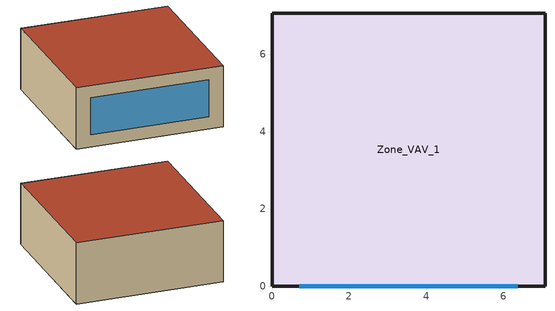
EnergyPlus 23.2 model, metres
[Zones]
Zone_VAV_1
 floor ground (Int_Floor): 0,0 0,7.07 7.07,7.07 7.07,0 z0
 wall outside (Ext_Wall): 0,0 7.07,0 7.07,7.07 0,7.07 0,0 z0:3
 window (Simple_Window_Const): 0.71,0 6.36,0 z0.6:2.4
 roof outside (Ext_Roof): 7.07,0 7.07,7.07 0,7.07 0,0 z3
[Building]
VAV_Test_Office: North Axis {deg}=0; Terrain=City; Loads Convergence Tolerance Value {W}=0.001; Temperature Convergence Tolerance Value {deltaC}=0.01; Solar Distribution=FullExterior; Maximum Number of Warmup Days=100; Minimum Number of Warmup Days=6
[Material] Thermal Absorptance=0.9
Name | Roughness | Thickness {m} | Conductivity {W/m-K} | Density {kg/m3} | Specific Heat {J/kg-K} | Solar Absorptance | Visible Absorptance
Concrete_200mm | MediumRough | 0.2 | 1.4 | 2100 | 840 | 0.7 | 0.7
Insulation_EPS | MediumSmooth | 0.08 | 0.04 | 25 | 1400 | 0.7 | 0.7
Plaster_15mm | Smooth | 0.015 | 0.7 | 1400 | 840 | 0.5 | 0.5
[Construction]
Ext_Wall: Plaster_15mm, Insulation_EPS, Concrete_200mm, Plaster_15mm
Int_Floor: Concrete_200mm
Ext_Roof: Plaster_15mm, Insulation_EPS, Concrete_200mm
Simple_Window_Const: Simple_Window
[WindowMaterial:SimpleGlazingSystem]
Simple_Window: U-Factor {W/m2-K}=2; Solar Heat Gain Coefficient=0.4
[Zone]
Zone_VAV_1: Type=1; Multiplier=1; Ceiling Height {m}=autocalculate; Volume {m3}=150
[People]
Zone_VAV_1_People: Zone or ZoneList or Space or SpaceList=Zone_VAV_1; Number of People Schedule=Office Occupancy; Number of People Calculation Method=People/Area; People per Zone Floor Area {person/m2}=0.05; Fraction Radiant=0.3; Sensible Heat Fraction=autocalculate; Activity Level Schedule=Activity Level Schedule
[Lights]
Zone_VAV_1_Lights: Zone or ZoneList or Space or SpaceList=Zone_VAV_1; Schedule=Office Occupancy; Design Level Calculation Method=Watts/Area; Watts per Floor Area {W/m2}=10; Return Air Fraction=0; Fraction Radiant=0.72; Fraction Visible=0.18; Fraction Replaceable=1
[ElectricEquipment]
Zone_VAV_1_Equipment: Zone or ZoneList or Space or SpaceList=Zone_VAV_1; Schedule=Office Occupancy; Design Level Calculation Method=Watts/Area; Watts per Floor Area {W/m2}=12; Fraction Latent=0; Fraction Radiant=0.5; Fraction Lost=0
[ZoneInfiltration:DesignFlowRate]
Zone_VAV_1_Infiltration: Zone or ZoneList or Space or SpaceList=Zone_VAV_1; Air Changes per Hour {1/hr}=0.5
[ZoneControl:Thermostat]
Zone_VAV_1 Thermostat: Zone or ZoneList=Zone_VAV_1; Control Type Schedule=HVACTemplate-Always 4; Control=Zone_VAV_1 Dual SP
[ThermostatSetpoint:DualSetpoint]
Zone_VAV_1 Dual SP: Heating Setpoint Temperature Schedule=Heating Setpoint Schedule; Cooling Setpoint Temperature Schedule=Cooling Setpoint Schedule
[Zone equipment]
Zone_VAV_1: Zone_VAV_1 VAV
[ZoneHVAC:UnitarySystem]
Zone_VAV_1 VAV: Availability Schedule=Always On; Supply Fan=Zone_VAV_1 Fan; Heating Coil=Zone_VAV_1 HeatCoil; Cooling Coil=Zone_VAV_1 CoolCoil
[Fan:VariableVolume]
Zone_VAV_1 Fan: Availability Schedule=Always On; Fan Total Efficiency=0.7; Pressure Rise {Pa}=600; Maximum Flow Rate {m3/s}=3; Fan Power Coefficient Array=FixedQuarterly; Minimum Flow Fraction=0.2
[Coil:Heating:Electric]
Zone_VAV_1 HeatCoil: Availability Schedule=Always On; Efficiency=1; Nominal Capacity {W}=3000
[Coil:Cooling:DX:SingleSpeed]
Zone_VAV_1 CoolCoil: Availability Schedule=Always On; Gross Rated Total Cooling Capacity {W}=3000; Gross Rated Sensible Heat Ratio=0.75; Gross Rated COP {W/W}=3; Rated Air Flow Rate {m3/s}=1.5
[ExternalInterface:Schedule]
Zone_VAV_1 Dual SP_Ext: AnyNumber, Zone_VAV_1 Dual SP
Heating Setpoint Schedule, Cooling Setpoint Schedule_Ext, AnyNumber, Heating Setpoint Schedule, Cooling Setpoint Schedule
[ExternalInterface:Variable]
Zone_VAV_1_Temp: Zone_VAV_1, Zone Air Temperature
[ExternalInterface:Actuator]
Zone_VAV_1 Fan_Press; Zone_VAV_1 Fan_Press: Zone_VAV_1 Fan, Fan, Fan Pressure Rise
Zone_VAV_1 HeatCoil_Pow; Zone_VAV_1 HeatCoil_Pow: Zone_VAV_1 HeatCoil, Heating Coil, Heating Coil Power
[Schedule:Compact]
Always On: Through: 12/31, For: AllDays, Until: 24:00, 1
HVACTemplate-Always 4: Through: 12/31, For: AllDays, Until: 24:00, 4
Heating Setpoint Schedule: Through: 12/31, For: Weekdays, Until: 7:00, 18, Until: 20:00, 23, Until: 24:00, 18, For: AllOtherDays, Until: 24:00, 18
Cooling Setpoint Schedule: Through: 12/31, For: Weekdays, Until: 7:00, 30, Until: 20:00, 25, Until: 24:00, 30, For: AllOtherDays, Until: 24:00, 30
Office Occupancy: Through: 12/31, For: Weekdays, Until: 7:00, 0, Until: 8:00, 0.1, Until: 9:00, 0.9, Until: 17:00, 1, Until: 18:00, 0.8, Until: 20:00, 0.3, Until: 21:00, 0.1, Until: 24:00, 0, For: AllOtherDays, Until: 24:00, 0
Activity Level Schedule: Through: 12/31, For: AllDays, Until: 24:00, 120
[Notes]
--- Global Geometry Rules ---
ZONE: Zone_VAV_1
